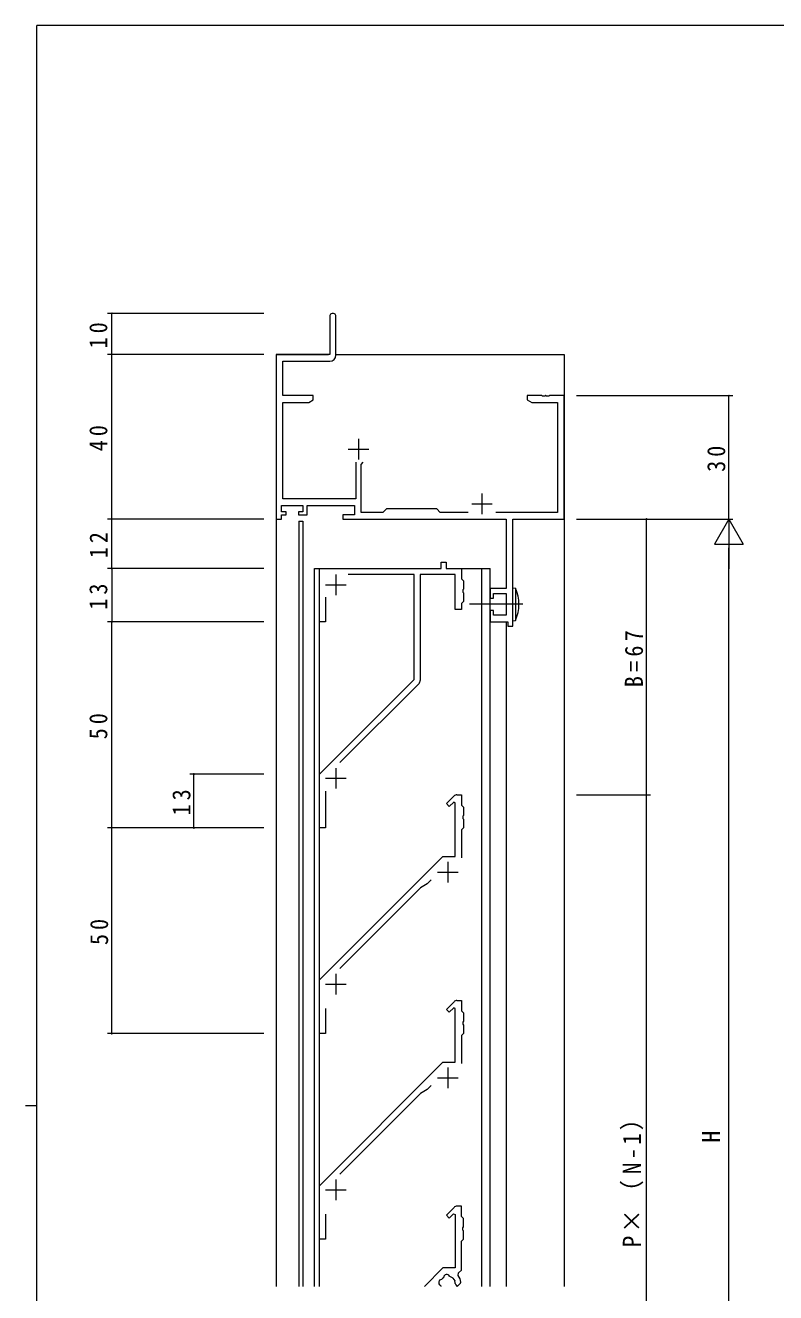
# Model space of a CAD drawing. Units: millimetres on the paper. Extents: x -420 to 373, y -297 to 267.
# Drawn here: x -420.5 to -238.1, y -43.6 to 264.4 of the extents above; entities that cross this region are included whole.
import ezdxf
from ezdxf.enums import TextEntityAlignment as Align

# ---------------------------------------------------------------- set-up
doc = ezdxf.new("R2010")
doc.units = ezdxf.units.MM
for name, color, linetype, lineweight in [('0-1_YKK_ZWAK', 7, 'Continuous', 9), ('0-3_YKK_11', 7, 'Continuous', 9), ('0-4_YKK_12', 2, 'Continuous', 9), ('0-5_YKK_D', 6, 'Continuous', 9), ('0-7_YKK_13', 4, 'Continuous', 9)]:
    doc.layers.add(name, color=color, linetype=linetype, lineweight=lineweight)
doc.styles.add('ＭＳ ゴシック', font='')
doc.styles.get('ＭＳ ゴシック').set_extended_font_data('MS Gothic')

msp = doc.modelspace()

# ---------------------------------------------------------------- linework, layer by layer
at = {"layer": '0-1_YKK_ZWAK'}
for p, q in [((-417.7, -260.6), (-417.7, 264.4)), ((352.3, 264.4), (-417.7, 264.4)), ((-420.5, 1.9), (-417.7, 1.9))]:
    msp.add_line(p, q, dxfattribs=at)
at = {"layer": '0-3_YKK_11'}
for p, q in [((-346.511, 193.65), (-346.511, 184.4)), ((-345.011, 184.27), (-345.011, 193.65)), ((-359.511, 184.4), (-359.511, 144.4)), ((-346.511, 184.4), (-359.511, 184.4)), ((-357.881, 182.77), (-346.511, 182.77)), ((-357.881, 174.4), (-357.881, 182.77)), ((-350.511, 174.4), (-357.881, 174.4)), ((-357.881, 172.77), (-351.603, 172.77)), ((-357.881, 149.33), (-357.881, 172.77)), ((-351.603, 172.77), (-350.511, 173.4)), ((-350.511, 173.4), (-350.511, 174.4)), ((-298.511, 174.4), (-298.511, 173.4)), ((-294.97, 174.4), (-298.511, 174.4)), ((-298.511, 173.4), (-297.42, 172.77)), ((-297.42, 172.77), (-291.141, 172.77)), ((-294.786, 174.28), (-294.97, 174.4)), ((-294.236, 174.28), (-294.786, 174.28)), ((-294.053, 174.4), (-294.236, 174.28)), ((-293.97, 174.4), (-294.053, 174.4)), ((-293.786, 174.28), (-293.97, 174.4)), ((-293.237, 174.28), (-293.786, 174.28)), ((-293.053, 174.4), (-293.237, 174.28)), ((-289.511, 174.4), (-293.053, 174.4)), ((-291.141, 172.77), (-291.141, 146.03)), ((-289.511, 144.4), (-289.511, 174.4)), ((-339.511, 163.9), (-339.511, 158.9)), ((-342.011, 161.4), (-337.011, 161.4)), ((-340.161, 158.2), (-340.161, 149.33)), ((-338.861, 157.7), (-338.361, 158.2)), ((-338.861, 146.03), (-338.861, 157.7)), ((-340.161, 149.33), (-357.881, 149.33)), ((-312.011, 148.1), (-307.011, 148.1)), ((-309.511, 150.6), (-309.511, 145.6)), ((-358.211, 147.7), (-353.011, 147.7)), ((-358.211, 146.2), (-358.211, 147.7)), ((-357.111, 146.2), (-358.211, 146.2)), ((-358.211, 145.4), (-357.111, 145.4)), ((-358.211, 144.4), (-358.211, 145.4)), ((-357.111, 145.4), (-357.111, 146.2)), ((-354.111, 146.2), (-354.111, 145.4)), ((-353.011, 146.2), (-354.111, 146.2)), ((-354.111, 145.4), (-352.011, 145.4)), ((-353.011, 147.7), (-353.011, 146.2)), ((-352.011, 147.7), (-340.491, 147.7)), ((-352.011, 145.4), (-352.011, 147.7)), ((-343.311, 145.4), (-343.311, 144.4)), ((-340.491, 145.4), (-343.311, 145.4)), ((-340.491, 147.7), (-340.491, 145.4)), ((-333.581, 146.03), (-338.861, 146.03)), ((-332.711, 146.9), (-333.581, 146.03)), ((-320.511, 146.9), (-332.711, 146.9)), ((-319.641, 146.03), (-320.511, 146.9)), ((-312.862, 146.03), (-319.641, 146.03)), ((-291.141, 146.03), (-306.161, 146.03)), ((-359.511, 144.4), (-358.211, 144.4)), ((-343.311, 144.4), (-303.641, 144.4)), ((-303.641, 144.4), (-303.641, 127.5)), ((-302.011, 144.4), (-289.511, 144.4)), ((-302.011, 118.4), (-302.011, 144.4)), ((-319.411, 133.9), (-318.211, 133.9)), ((-319.411, 132.4), (-319.411, 133.9)), ((-318.211, 133.9), (-318.211, 132.4)), ((-349.011, 132.4), (-319.411, 132.4)), ((-349.011, 119.4), (-349.011, 132.4)), ((-345.011, 130.9), (-345.011, 125.9)), ((-326.011, 130.9), (-342.018, 130.9)), ((-326.011, 105.4), (-326.011, 130.9)), ((-324.511, 130.9), (-324.511, 105.193)), ((-316.011, 130.9), (-324.511, 130.9)), ((-318.211, 132.4), (-314.511, 132.4)), ((-316.011, 122.4), (-316.011, 130.9)), ((-314.511, 132.4), (-314.511, 129.9)), ((-314.511, 129.9), (-314.011, 129.4)), ((-314.011, 129.4), (-314.011, 127.358)), ((-347.511, 128.4), (-342.511, 128.4)), ((-314.011, 127.358), (-314.131, 127.175)), ((-314.131, 127.175), (-314.131, 126.625)), ((-314.131, 126.625), (-314.011, 126.442)), ((-314.011, 126.442), (-314.011, 124.4)), ((-307.511, 127.5), (-307.511, 125.2)), ((-303.641, 127.5), (-307.511, 127.5)), ((-306.711, 126.3), (-303.641, 126.3)), ((-306.711, 125.2), (-306.711, 126.3)), ((-303.641, 126.3), (-303.641, 121.03)), ((-347.511, 125.407), (-347.511, 119.4)), ((-314.011, 124.4), (-314.511, 123.9)), ((-314.511, 123.9), (-314.511, 122.4)), ((-307.511, 125.2), (-306.711, 125.2)), ((-314.511, 122.4), (-316.011, 122.4)), ((-307.511, 122.2), (-307.511, 119.4)), ((-306.711, 122.2), (-307.511, 122.2)), ((-306.711, 121.03), (-306.711, 122.2)), ((-303.641, 121.03), (-306.711, 121.03)), ((-347.511, 119.4), (-349.011, 119.4)), ((-307.511, 119.4), (-303.211, 119.4)), ((-303.211, 119.4), (-303.211, 118.4)), ((-303.211, 118.4), (-302.011, 118.4)), ((-349.011, 82.4), (-326.011, 105.4)), ((-324.804, 104.486), (-344.07, 85.22)), ((-345.011, 83.9), (-345.011, 78.9)), ((-349.011, 69.4), (-349.011, 82.4)), ((-347.511, 81.4), (-342.511, 81.4)), ((-347.511, 78.287), (-347.511, 69.4)), ((-318.165, 75.246), (-316.304, 77.107)), ((-315.597, 77.4), (-314.511, 77.4)), ((-314.511, 77.4), (-314.511, 74.9)), ((-317.458, 74.539), (-318.165, 75.246)), ((-316.382, 75.615), (-317.458, 74.539)), ((-316.011, 75.462), (-316.382, 75.615)), ((-316.011, 62.4), (-316.011, 75.462)), ((-314.511, 74.9), (-314.011, 74.4)), ((-314.011, 74.4), (-314.011, 72.358)), ((-314.011, 72.358), (-314.131, 72.175)), ((-314.131, 72.175), (-314.131, 71.625)), ((-314.131, 71.625), (-314.011, 71.442)), ((-314.011, 71.442), (-314.011, 69.4)), ((-347.511, 69.4), (-349.011, 69.4)), ((-314.011, 69.4), (-314.511, 68.9)), ((-314.511, 68.9), (-314.511, 62.107)), ((-349.011, 32.4), (-319.011, 62.4)), ((-319.011, 62.4), (-316.011, 62.4)), ((-320.311, 58.6), (-315.311, 58.6)), ((-317.811, 61.1), (-317.811, 56.1)), ((-322.811, 55.772), (-324.484, 54.806)), ((-321.843, 56.74), (-322.811, 55.772)), ((-324.484, 54.806), (-344.07, 35.22)), ((-345.011, 33.9), (-345.011, 28.9)), ((-349.011, 19.4), (-349.011, 32.4)), ((-347.511, 31.4), (-342.511, 31.4)), ((-347.511, 25.454), (-347.511, 19.4)), ((-318.165, 25.246), (-316.304, 27.107)), ((-317.458, 24.539), (-318.165, 25.246)), ((-316.382, 25.615), (-317.458, 24.539)), ((-316.011, 25.462), (-316.382, 25.615)), ((-316.011, 12.4), (-316.011, 25.462)), ((-315.597, 27.4), (-314.511, 27.4)), ((-314.511, 27.4), (-314.511, 24.9)), ((-314.511, 24.9), (-314.011, 24.4)), ((-314.011, 22.358), (-314.131, 22.175)), ((-314.131, 22.175), (-314.131, 21.625)), ((-314.131, 21.625), (-314.011, 21.442)), ((-314.011, 24.4), (-314.011, 22.358)), ((-347.511, 19.4), (-349.011, 19.4)), ((-314.011, 19.4), (-314.511, 18.9)), ((-314.511, 18.9), (-314.511, 12.107)), ((-314.011, 21.442), (-314.011, 19.4)), ((-349.011, -17.6), (-319.011, 12.4)), ((-319.011, 12.4), (-316.011, 12.4)), ((-317.811, 11.1), (-317.811, 6.1)), ((-321.843, 6.74), (-322.811, 5.772)), ((-320.311, 8.6), (-315.311, 8.6)), ((-324.484, 4.806), (-344.07, -14.78)), ((-322.811, 5.772), (-324.484, 4.806)), ((-349.011, -30.6), (-349.011, -17.6)), ((-345.011, -16.1), (-345.011, -21.1)), ((-347.511, -18.6), (-342.511, -18.6)), ((-347.511, -24.546), (-347.511, -30.6)), ((-316.304, -22.893), (-318.165, -24.754)), ((-317.458, -25.461), (-316.449, -24.452)), ((-316.449, -24.452), (-316.011, -24.633)), ((-316.011, -24.633), (-316.011, -37.6)), ((-314.511, -22.6), (-315.597, -22.6)), ((-314.511, -25.1), (-314.511, -22.6)), ((-318.165, -24.754), (-317.458, -25.461)), ((-314.011, -25.6), (-314.511, -25.1)), ((-314.131, -27.825), (-314.011, -27.642)), ((-314.011, -27.642), (-314.011, -25.6)), ((-347.511, -30.6), (-349.011, -30.6)), ((-314.511, -31.1), (-314.011, -30.6)), ((-314.131, -28.375), (-314.131, -27.825)), ((-314.011, -28.558), (-314.131, -28.375)), ((-314.011, -30.6), (-314.011, -28.558)), ((-314.511, -38.1), (-314.511, -31.1)), ((-319.011, -37.6), (-323.511, -42.1)), ((-316.011, -37.6), (-319.011, -37.6)), ((-318.894, -39.962), (-318.816, -39.827)), ((-317.405, -39.579), (-317.286, -39.678)), ((-316.685, -39.996), (-316.566, -40.04)), ((-316.566, -40.04), (-316.108, -40.695)), ((-315.264, -39.464), (-315.219, -38.808)), ((-315.219, -38.808), (-314.511, -38.1)), ((-319.533, -41.925), (-319.633, -41.806)), ((-319.384, -40.396), (-319.25, -40.317)), ((-316.108, -40.695), (-316.107, -40.822)), ((-316.011, -41.406), (-315.894, -41.691)), ((-315.894, -41.691), (-315.513, -42.072)), ((-315.513, -42.072), (-314.719, -41.277)), ((-314.719, -41.277), (-314.633, -41.03))]:
    msp.add_line(p, q, dxfattribs=at)
for centre, radius, start, end in [((-345.761, 193.65), 0.75, 359.99998, 180), ((-346.511, 184.27), 1.5, 270, 359.99998), ((-325.511, 105.193), 1, 315.00002, 0.00002), ((-315.597, 76.4), 1, 89.99997, 134.99997), ((-315.597, 26.4), 1, 89.99997, 134.99997), ((-315.597, -23.6), 1, 90, 134.99998), ((-317.811, -41.4), 1.8, 126.96925, 143.03073), ((-318.072, -39.923), 0.75, 27.29961, 172.70038), ((-317.811, -41.4), 1.8, 51.26019, 73.03073), ((-317.811, -41.4), 3.2, 6.63348, 37.23355), ((-319.289, -41.14), 0.75, 97.29961, 242.70038), ((-317.811, -41.4), 1.8, 196.96925, 202.88538), ((-317.811, -41.4), 1.8, 359.79283, 18.73979)]:
    msp.add_arc(centre, radius, start, end, dxfattribs=at)
at = {"layer": '0-4_YKK_12'}
for p, q in [((-359.511, 184.4), (-346.811, 184.4)), ((-359.511, 184.4), (-359.511, -42.1)), ((-345.011, 184.4), (-289.511, 184.4)), ((-289.511, 184.4), (-289.511, -42.1)), ((-354.011, 143.9), (-353.011, 143.9)), ((-354.011, 143.9), (-354.011, -42.1)), ((-353.011, 143.9), (-353.011, -42.1)), ((-307.511, 144.4), (-303.611, 144.4)), ((-350.211, 132.4), (-319.711, 132.4)), ((-350.211, -42.1), (-350.211, 132.4)), ((-349.011, -42.1), (-349.011, 132.4)), ((-317.911, 132.4), (-307.511, 132.4)), ((-309.511, -42.1), (-309.511, 132.4)), ((-307.511, -42.1), (-307.511, 132.4)), ((-307.511, -42.1), (-307.511, 119.7)), ((-303.611, 119.4), (-303.611, -42.1))]:
    msp.add_line(p, q, dxfattribs=at)
at = {"layer": '0-5_YKK_D'}
for p, q in [((-362.511, 194.4), (-400.511, 194.4)), ((-399.511, 184.4), (-399.511, 194.4)), ((-362.511, 184.4), (-400.511, 184.4)), ((-362.511, 184.4), (-400.511, 184.4)), ((-399.511, 144.4), (-399.511, 184.4)), ((-286.511, 174.4), (-248.511, 174.4)), ((-249.511, 144.4), (-249.511, 174.4)), ((-362.511, 144.4), (-400.511, 144.4)), ((-362.511, 144.4), (-400.511, 144.4)), ((-399.511, 132.4), (-399.511, 144.4)), ((-286.511, 144.4), (-268.511, 144.4)), ((-286.511, 144.4), (-248.511, 144.4)), ((-286.511, 144.4), (-248.511, 144.4)), ((-269.511, 77.4), (-269.511, 144.4)), ((-249.511, 144.4), (-253.011, 138.338)), ((-249.511, 144.4), (-249.511, 132.276)), ((-249.511, 144.4), (-246.011, 138.338)), ((-253.011, 138.338), (-246.011, 138.338)), ((-249.511, -148.6), (-249.511, 137.4)), ((-362.511, 132.4), (-400.511, 132.4)), ((-362.511, 132.4), (-400.511, 132.4)), ((-399.511, 132.4), (-399.511, 119.4)), ((-362.511, 119.4), (-400.511, 119.4)), ((-362.511, 119.4), (-400.511, 119.4)), ((-399.511, 69.4), (-399.511, 119.4)), ((-362.511, 82.4), (-380.511, 82.4)), ((-379.511, 69.4), (-379.511, 82.4)), ((-286.511, 77.4), (-268.511, 77.4)), ((-286.511, 77.4), (-268.511, 77.4)), ((-269.511, -110.6), (-269.511, 77.4)), ((-362.511, 69.4), (-400.511, 69.4)), ((-362.511, 69.4), (-400.511, 69.4)), ((-399.511, 19.4), (-399.511, 69.4)), ((-362.511, 69.4), (-380.511, 69.4)), ((-362.511, 19.4), (-400.511, 19.4))]:
    msp.add_line(p, q, dxfattribs=at)
for centre, start, end in [((-399.511, 194.4), 90, 270), ((-399.511, 194.4), 270, 90), ((-399.511, 184.4), 90, 270), ((-399.511, 184.4), 90, 270), ((-399.511, 184.4), 270, 90), ((-399.511, 184.4), 270, 90), ((-249.511, 174.4), 90, 270), ((-249.511, 174.4), 270, 90), ((-399.511, 144.4), 90, 270), ((-399.511, 144.4), 90, 270), ((-399.511, 144.4), 270, 90), ((-399.511, 144.4), 270, 90), ((-269.511, 144.4), 90, 270), ((-269.511, 144.4), 270, 90), ((-399.511, 132.4), 90, 270), ((-399.511, 132.4), 90, 270), ((-399.511, 132.4), 270, 90), ((-399.511, 132.4), 270, 90), ((-399.511, 119.4), 90, 270), ((-399.511, 119.4), 90, 270), ((-399.511, 119.4), 270, 90), ((-399.511, 119.4), 270, 90), ((-379.511, 82.4), 90, 270), ((-379.511, 82.4), 270, 90), ((-269.511, 77.4), 90, 270), ((-269.511, 77.4), 90, 270), ((-269.511, 77.4), 270, 90), ((-269.511, 77.4), 270, 90), ((-399.511, 69.4), 90, 270), ((-399.511, 69.4), 90, 270), ((-399.511, 69.4), 270, 90), ((-399.511, 69.4), 270, 90), ((-379.511, 69.4), 90, 270), ((-379.511, 69.4), 270, 90), ((-399.511, 19.4), 90, 270), ((-399.511, 19.4), 270, 90)]:
    msp.add_arc(centre, 0.106, start, end, dxfattribs=at)
at = {"layer": '0-7_YKK_13'}
for p, q in [((-302.011, 127.698), (-301.369, 127.642)), ((-302.011, 119.698), (-302.011, 127.698)), ((-301.369, 127.642), (-301.369, 119.754)), ((-299.586, 123.698), (-312.525, 123.698)), ((-302.011, 119.698), (-301.369, 119.754))]:
    msp.add_line(p, q, dxfattribs=at)
msp.add_arc((-310.011, 123.698), 9.5, 335.47226, 24.52773, dxfattribs=at)

# ---------------------------------------------------------------- texts
at = {"layer": '0-5_YKK_D', "color": 3, "style": 'ＭＳ ゴシック'}
msp.add_text('H', height=4.399, rotation=90, dxfattribs=at).set_placement((-250.311, -7.2), align=Align.BOTTOM_LEFT)
at = {"layer": '0-5_YKK_D', "color": 3, "char_height": 4.399, "attachment_point": 7, "rotation": 90, "style": 'ＭＳ ゴシック'}
for s, insert in [('\\T1.36;\\W0.9;10', (-400.511, 185.88)), ('\\T1.36;\\W0.9;40', (-400.511, 160.88)), ('\\T1.36;\\W0.9;30', (-250.311, 155.88)), ('\\T1.36;\\W0.9;12', (-400.511, 134.88)), ('\\T1.36;\\W0.9;13', (-400.511, 122.38)), ('\\T1.38;\\W0.9;B=67', (-270.311, 103.54)), ('\\T1.36;\\W0.9;50', (-400.511, 90.88)), ('\\T1.36;\\W0.9;13', (-380.311, 72.38)), ('\\T1.36;\\W0.9;50', (-400.311, 40.88)), ('\\T1.25;\\W0.95;P×（N-1）', (-270.311, -32.6))]:
    msp.add_mtext(s, dxfattribs=dict(at, insert=insert))

doc.saveas('drawing.dxf')
